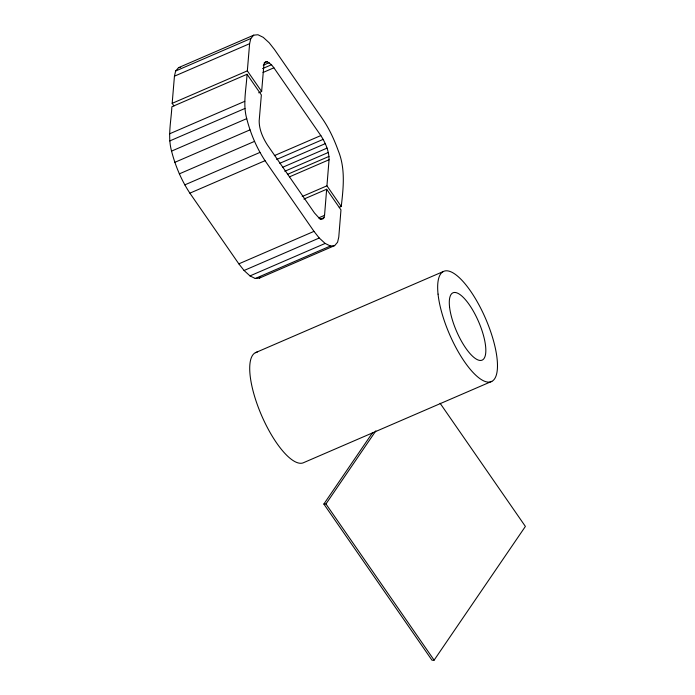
<?xml version="1.0" encoding="UTF-8"?>
<svg xmlns="http://www.w3.org/2000/svg" width="695" height="695" viewBox="0 0 695 695"><rect width="100%" height="100%" fill="white"/><g stroke="black" fill="none" stroke-linecap="round" stroke-linejoin="round"><path stroke-width="1.04" d="M326.659 189.249L340.967 209.907L338.769 237.099L337.579 242.242L334.651 245.613L259.487 278.087L255.247 278.495L249.992 275.906L244.067 270.494L238.828 263.848L189.883 193.158C181.412 180.326 175.375 165.983 171.561 151.11C167.53 136.524 171.092 121.503 171.882 106.752L247.046 74.269L261.355 94.937L259.174 120.869C259.139 129.531 262.832 137.81 267.419 144.994L314.488 212.974L319.187 218.126L321.229 219.125L322.871 218.968L324.009 217.665L324.548 215.346L326.659 189.249L303.915 199.074M339.273 207.345L341.245 206.493L326.937 185.826L329.056 159.754C329.126 151.067 325.408 142.77 320.829 135.568L273.899 67.797L271.493 64.748L267.158 61.638L265.507 61.794L264.378 63.106L263.822 65.478L261.641 91.523L258.67 92.809M341.245 206.493C343.417 187.859 345.545 168.564 338.257 150.693C334.365 139.912 329.569 129.426 323.192 119.879L274.395 49.397L269.156 42.751L263.231 37.339L257.967 34.75L253.736 35.158L178.572 67.632L175.644 71.003L174.445 76.181L172.169 103.338L173.95 105.927M334.651 245.613L330.412 246.021L325.156 243.432L319.231 238.02L313.992 231.365L265.047 160.684C256.577 147.853 250.539 133.51 246.725 118.636C242.694 104.05 246.265 89.029 247.046 74.269M261.641 91.523L247.333 70.864L249.609 43.698L250.808 38.529L253.736 35.158M440.1 403.256L525.394 526.428L434.114 660.163L432.021 660.25L323.853 504.049L372.537 432.724M323.853 504.049L325.955 503.962L375.847 430.857M259.487 278.087L260.66 276.74M175.644 71.003L250.808 38.529M174.445 76.181L249.609 43.698M264.187 62.924L267.158 61.638M172.169 103.338L247.333 70.864M263.266 65.208L269.2 62.646M262.597 68.588L271.493 64.748M263.014 72.497L273.899 67.797M169.606 133.796L244.77 101.322M169.771 140.937L244.935 108.463M171.561 151.11L246.725 118.636M174.819 162.343L249.983 129.869M179.327 173.863L254.492 141.389M184.783 184.887L259.947 152.413M274.343 155.645L320.829 135.568M189.883 193.158L265.047 160.684M276.68 159.442L323.166 139.356M279.79 163.299L325.286 143.639M282.526 167.339L327.032 148.113M284.785 171.274L328.301 152.474M287.452 174.367L328.996 156.418M289.494 176.843L329.056 159.754M302.212 196.511L326.937 185.826M318.614 217.909L324.548 215.346M320.056 219.368L324.009 217.665M238.828 263.848L313.992 231.365M244.067 270.494L319.231 238.02M249.992 275.906L325.156 243.432M255.247 278.495L330.412 246.021M255.36 352.721L443.28 271.536M491.817 381.346L303.897 462.531A60.048 19.669 66.6 0 1 260.938 413.951A60.048 19.669 66.6 0 1 257.315 352.061M178.572 67.632L180.683 67.432M325.955 503.962L434.114 660.163M449.526 306.695A36.687 12.024 66.6 0 0 479.107 360.297A36.687 12.024 66.6 0 0 474.007 312.324A36.687 12.024 66.6 0 0 449.526 306.695M438.05 294.124A60.048 19.669 66.6 0 0 486.474 381.859A60.048 19.669 66.6 0 0 478.117 303.341A60.048 19.669 66.6 0 0 438.05 294.124"/></g></svg>
